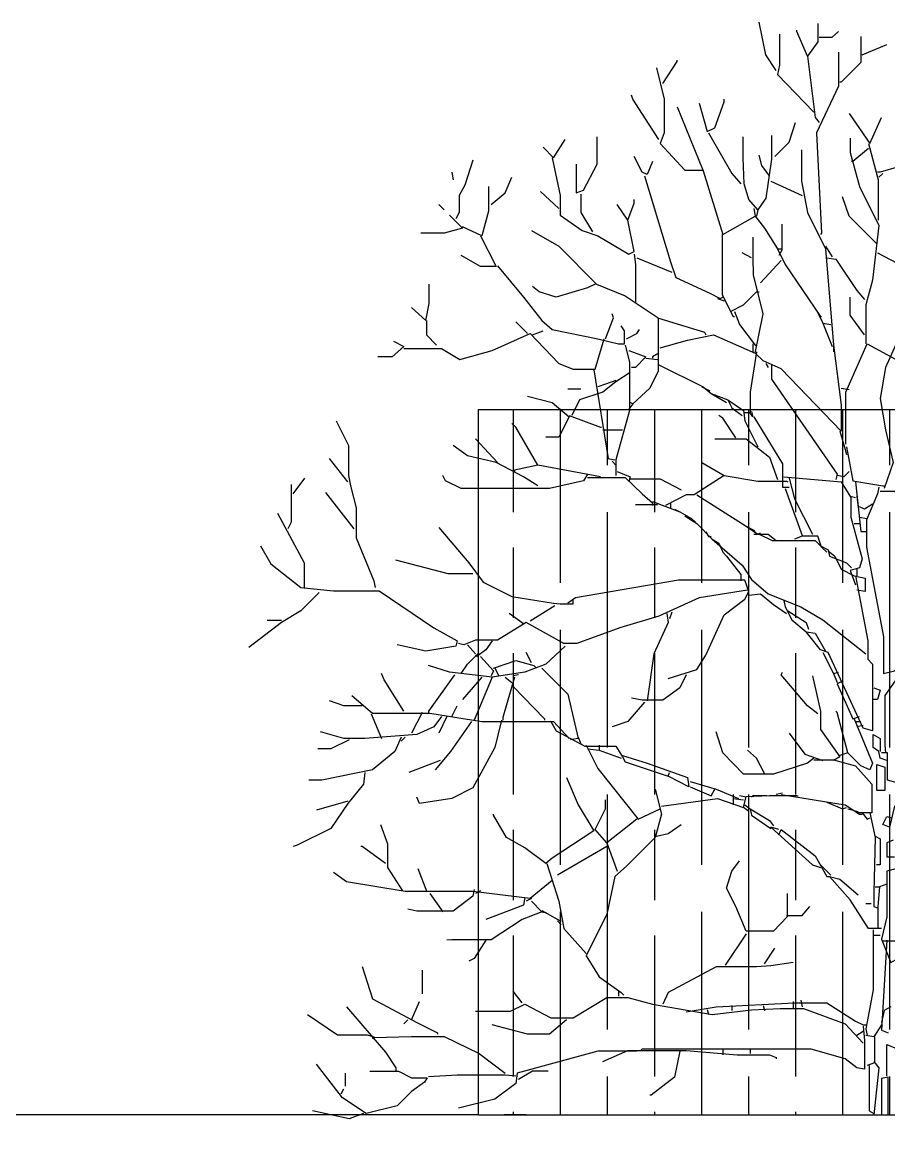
# Model space of a CAD drawing. Header units: centimetres. Extents: x -3096 to 13885, y -3131 to 5891.
# Drawn here: x 12891.1 to 13259.6, y 4264.7 to 4738.5 of the extents above; entities that cross this region are included whole.
import ezdxf

# ---------------------------------------------------------------- set-up
doc = ezdxf.new("R2010")
doc.units = ezdxf.units.CM

msp = doc.modelspace()

# ---------------------------------------------------------------- hatches: boundary and pattern name
at = {"transparency": 33554508}
h = msp.add_hatch(dxfattribs=at)
h.set_pattern_fill('GOST_WOOD', color=256, scale=10)
h.set_pattern_definition([(90, (0, 110.17), (60, -4e-15), [100, -20]), (90, (20, 90.17), (60, -4e-15), [60, -15, 30, -15]), (90, (40, 60.17), (60, -4e-15), [100, -20])])
h.paths.add_polyline_path([(13646.78, 4273.92), (13646.78, 4243.92), (13607.02, 4243.92), (13607.02, 3993.92), (13646.78, 3993.92), (13646.78, 3973.92), (13851.03, 3973.92), (13851.03, 4573.92), (13085.06, 4573.92), (13085.06, 4273.92)])

# ---------------------------------------------------------------- linework, layer by layer
for p, q in [((13085.06, 4273.92), (13085.06, 4573.92)), ((13085.06, 4573.92), (13851.03, 4573.92)), ((13085.06, 4273.92), (12215.56, 4273.92))]:
    msp.add_line(p, q)
at = {"color": 84}
for points in [[(13211.69, 4718.01), (13207.26, 4724.65), (13204.49, 4738.49)], [(13229.4, 4737.94), (13229.4, 4730.19), (13224.97, 4724.1), (13220.54, 4734.62), (13220.54, 4735.17)], [(13229.96, 4732.13), (13235.49, 4732.13), (13238.26, 4734.62)], [(13213.07, 4733.51), (13213.07, 4720.22), (13212.24, 4716.35), (13227.74, 4700.29)], [(13247.67, 4732.4), (13247.67, 4721.33), (13239.37, 4713.03), (13238.81, 4713.03)], [(13248.23, 4724.65), (13258.75, 4729.08)], [(13238.26, 4725.76), (13238.26, 4711.36), (13228.85, 4691.43), (13231.06, 4648.8), (13230.51, 4648.25)], [(13163.52, 4712.47), (13169.61, 4721.88), (13169.61, 4722.44)], [(13224.97, 4724.1), (13228.3, 4698.08), (13229.96, 4695.86)], [(13160.75, 4719.12), (13164.07, 4705.83), (13164.07, 4691.43), (13162.41, 4687), (13172.93, 4675.65), (13180.68, 4675.65)], [(13161.86, 4688.66), (13150.78, 4705.83), (13150.23, 4707.49)], [(13179.02, 4704.17), (13182.34, 4691.99), (13185.66, 4693.65), (13189.54, 4704.72), (13189.54, 4705.83)], [(13169.61, 4702.51), (13180.68, 4675.38), (13188.98, 4648.25), (13202.83, 4656), (13206.7, 4651.01), (13212.24, 4642.16), (13213.9, 4642.16)], [(13211.13, 4681.47), (13217.22, 4687.56), (13219.99, 4695.86)], [(13242.69, 4699.74), (13251.55, 4687), (13256.53, 4698.08)], [(13182.89, 4691.43), (13192.86, 4674.27), (13196.74, 4669.84)], [(13112.58, 4685.34), (13117.01, 4680.91), (13121.99, 4688.66)], [(13126.7, 4678.14), (13126.7, 4665.96), (13129.74, 4667.07), (13135.56, 4678.14), (13135.56, 4689.77)], [(13209.75, 4690.33), (13209.75, 4680.36), (13207.26, 4663.75), (13203.93, 4658.77), (13200.06, 4663.2), (13198.12, 4669.84), (13197.71, 4680.91), (13197.71, 4689.77)], [(13243.24, 4689.22), (13243.24, 4683.13), (13247.12, 4668.73), (13255.42, 4652.12), (13252.66, 4628.87), (13249.89, 4618.35), (13249.89, 4601.74)], [(13251, 4687), (13255.15, 4671.5), (13255.15, 4654.34)], [(13222.48, 4684.24), (13222.48, 4670.95), (13224.97, 4657.66), (13232.72, 4642.16), (13236.05, 4601.19), (13239.37, 4575.72), (13239.37, 4564.64), (13213.9, 4591.22), (13206.15, 4594.54), (13202.83, 4597.86), (13206.15, 4614.47), (13202, 4631.08), (13201.86, 4638.28), (13201.86, 4647.14)], [(13208.92, 4673.16), (13205.59, 4677.59), (13204.49, 4682.02)], [(13251, 4684.79), (13244.35, 4679.25), (13243.8, 4679.25)], [(13082.68, 4679.81), (13079.36, 4669.29), (13076.87, 4664.86), (13076.87, 4657.66), (13075.48, 4654.89)], [(13116.45, 4680.91), (13119.78, 4664.86), (13119.78, 4656.55), (13129.19, 4649.91), (13135.83, 4647.69), (13149.12, 4639.94), (13151.34, 4641.05), (13148.57, 4654.34), (13151.34, 4661.53), (13151.34, 4663.2)], [(13159.09, 4679.25), (13156.87, 4673.72), (13154.66, 4674.82), (13151.34, 4681.47)], [(13263.73, 4677.04), (13255.98, 4674.82), (13254.87, 4674.82)], [(13073.82, 4674.82), (13074.38, 4671.5)], [(13090.43, 4660.98), (13096.52, 4665.96), (13099.29, 4672.61)], [(13155.76, 4673.16), (13166.84, 4636.62), (13169.05, 4629.98), (13183.45, 4623.33), (13187.88, 4621.12), (13188.98, 4621.67)], [(13257.09, 4674.27), (13255.42, 4672.61)], [(13089.32, 4668.73), (13089.32, 4658.21), (13086.56, 4647.69), (13078.25, 4651.57)], [(13209.47, 4670.95), (13222.76, 4664.86)], [(13119.22, 4659.32), (13111.47, 4666.52)], [(13128.64, 4665.41), (13128.64, 4657.66), (13133.62, 4649.35)], [(13254.32, 4644.37), (13242.69, 4656), (13239.92, 4664.3)], [(13068.29, 4660.98), (13070.5, 4658.77)], [(13148.57, 4654.34), (13144.14, 4660.98)], [(13202.27, 4659.32), (13202.83, 4656)], [(13203.93, 4658.77), (13203.38, 4656)], [(13072.71, 4656.55), (13078.25, 4651.01), (13070.5, 4648.8), (13060.53, 4648.8)], [(13107.6, 4649.91), (13119.22, 4643.26), (13135.28, 4627.21), (13147.46, 4622.22), (13161.58, 4612.81), (13161.58, 4590.11), (13157.98, 4582.91), (13150.78, 4576.27), (13149.67, 4576.82)], [(13214.18, 4652.68), (13214.18, 4641.6), (13212.79, 4639.39)], [(13086, 4647.69), (13092.65, 4634.68), (13086, 4634.68), (13077.7, 4639.39)], [(13188.71, 4648.25), (13188.71, 4622.78), (13192.31, 4615.58), (13197.84, 4618.35), (13203.38, 4623.89), (13204.49, 4623.89)], [(13151.34, 4639.94), (13151.89, 4635.51), (13151.89, 4619.46)], [(13201.17, 4638.28), (13197.29, 4640.5)], [(13212.24, 4642.16), (13215.56, 4635.51), (13230.51, 4613.37), (13231.06, 4613.37)], [(13232.72, 4643.26), (13235.49, 4638.83)], [(13254.87, 4640.5), (13263.18, 4636.07)], [(13093.2, 4634.96), (13104.27, 4621.67), (13112.03, 4611.7), (13116.45, 4607.83), (13135.83, 4603.95), (13144.69, 4601.74), (13147.18, 4601.74), (13147.18, 4607.28), (13145.8, 4609.49)], [(13152.44, 4638.28), (13167.39, 4632.19)], [(13213.9, 4637.17), (13205.04, 4627.76)], [(13233.28, 4638.28), (13237.15, 4637.73), (13246.01, 4624.44), (13249.33, 4620.56)], [(13056.66, 4617.24), (13062.75, 4611.7), (13064.13, 4618.9), (13064.13, 4627.21)], [(13134.73, 4627.21), (13131.4, 4625.55), (13118.12, 4621.67), (13110.92, 4623.89), (13108.15, 4626.1)], [(13186.77, 4621.12), (13189.54, 4620.01)], [(13249.33, 4605.61), (13243.24, 4613.92), (13243.24, 4621.67)], [(13192.31, 4615.58), (13193.41, 4613.37), (13193.97, 4613.37)], [(13193.97, 4615.58), (13196.18, 4610.04), (13202.83, 4601.19), (13203.38, 4601.19)], [(13063.03, 4611.7), (13063.03, 4605.61), (13067.18, 4601.19)], [(13105.93, 4606.17), (13100.95, 4611.15)], [(13139.15, 4603.95), (13142.48, 4612.81), (13141.92, 4614.47)], [(13161.3, 4612.81), (13181.23, 4606.72), (13181.79, 4605.61)], [(13229.4, 4615.03), (13231.62, 4610.6), (13235.49, 4600.63)], [(13231.62, 4610.6), (13234.94, 4610.04)], [(13053.34, 4599.8), (13069.39, 4599.8), (13077.14, 4595.09), (13090.99, 4598.97), (13107.04, 4606.17), (13119.22, 4593.43), (13125.31, 4590.94), (13134.73, 4590.94), (13138.6, 4603.95)], [(13108.15, 4605.61), (13112.58, 4607.28)], [(13148.01, 4603.95), (13152.44, 4606.17), (13153.55, 4607.83)], [(13266.5, 4610.04), (13258.19, 4591.77), (13255.98, 4578.48), (13258.19, 4565.2), (13261.52, 4551.36), (13257.64, 4540.28)], [(13048.91, 4602.85), (13053.34, 4600.63), (13048.35, 4596.2), (13042.26, 4596.2)], [(13147.46, 4601.19), (13149.4, 4593.99), (13149.4, 4573.5), (13143.58, 4552.46), (13143.58, 4545.82)], [(13162.41, 4600.08), (13174.04, 4603.4), (13185.11, 4605.61), (13202.83, 4597.86)], [(13201.72, 4601.74), (13201.72, 4598.42)], [(13236.05, 4601.19), (13236.05, 4598.42)], [(13241.31, 4559.11), (13241.31, 4581.25), (13250.44, 4601.74), (13282, 4584.58), (13283.11, 4581.81)], [(13149.12, 4598.97), (13156.32, 4596.2), (13151.89, 4591.77), (13150.23, 4591.77)], [(13161.86, 4597.86), (13159.09, 4596.2), (13159.09, 4595.65)], [(13203.38, 4598.42), (13200.61, 4581.25), (13200.61, 4572.39), (13197.84, 4572.39)], [(13156.32, 4595.65), (13161.3, 4595.09)], [(13161.86, 4592.88), (13180.68, 4583.47), (13184, 4580.7), (13191.2, 4577.93), (13192.86, 4574.61), (13197.29, 4571.29)], [(13207.26, 4593.43), (13208.36, 4591.77)], [(13209.75, 4592.88), (13209.75, 4586.79), (13237.71, 4546.37), (13237.15, 4544.16)], [(13149.67, 4589.56), (13143.58, 4585.68), (13138.05, 4581.25), (13128.08, 4577.93), (13124.76, 4571.29)], [(13134.17, 4590.67), (13140.26, 4553.02), (13143.03, 4552.46)], [(13123.1, 4582.64), (13128.64, 4582.64)], [(13143.58, 4586.24), (13139.15, 4584.58), (13135.83, 4583.47)], [(13180.13, 4583.47), (13183.45, 4581.81)], [(13239.37, 4582.91), (13242.69, 4582.36)], [(13105.93, 4579.59), (13116.45, 4576.82), (13123.65, 4570.73), (13119.22, 4562.15), (13113.69, 4562.15)], [(13184, 4580.7), (13186.77, 4579.04), (13190.65, 4576.82)], [(13191.2, 4577.93), (13197.84, 4573.5), (13198.4, 4569.07), (13203.93, 4558)], [(13150.78, 4576.27), (13149.12, 4574.06)], [(13201.17, 4572.95), (13201.72, 4570.73), (13200.61, 4572.39)], [(13024.55, 4569.07), (13029.81, 4558.55), (13029.81, 4545.82), (13030.64, 4541.39), (13033.13, 4531.98), (13033.13, 4519.24), (13040.6, 4500.97), (13041.16, 4498.2)], [(13110.36, 4550.25), (13100.95, 4566.3), (13099.29, 4567.96)], [(13123.65, 4571.29), (13136.94, 4566.3), (13137.49, 4566.3)], [(13194.52, 4561.87), (13188.98, 4570.18), (13187.32, 4571.29)], [(13202.27, 4570.73), (13214.45, 4550.8), (13214.45, 4540.84), (13217.22, 4540.84)], [(13138.05, 4565.2), (13146.35, 4565.2)], [(13238.81, 4564.64), (13241.03, 4556.89), (13241.58, 4554.68)], [(13110.36, 4541.39), (13104.27, 4545.26), (13092.65, 4551.36), (13080.47, 4554.12), (13074.38, 4558.55)], [(13093.2, 4551.36), (13083.79, 4561.32)], [(13185.66, 4561.32), (13198.95, 4561.32), (13208.92, 4553.57), (13212.24, 4544.16)], [(13241.58, 4558), (13244.35, 4543.6), (13257.09, 4541.39), (13257.64, 4541.39)], [(13029.53, 4543.05), (13021.78, 4553.02)], [(13136.94, 4545.26), (13110.36, 4550.25), (13100.4, 4548.03), (13100.4, 4547.48)], [(13141.92, 4551.91), (13143.58, 4550.25)], [(13180.13, 4551.36), (13189.54, 4545.82), (13176.8, 4537.51), (13173.48, 4537.51), (13164.62, 4533.08)], [(13006.27, 4538.07), (13011.26, 4544.71)], [(13131.4, 4546.37), (13129.74, 4543.6), (13115.35, 4540.28), (13077.7, 4540.28), (13071.05, 4543.6), (13069.95, 4545.82)], [(13131.4, 4544.99), (13147.46, 4544.99), (13154.66, 4538.07), (13159.09, 4534.19), (13159.09, 4533.08)], [(13144.14, 4547.48), (13149.67, 4545.26), (13149.12, 4543.05)], [(13149.67, 4544.43), (13162.41, 4544.43), (13171.27, 4539.73)], [(13189.54, 4545.82), (13203.93, 4543.33), (13216.11, 4543.33), (13216.67, 4543.05)], [(13215.01, 4545.26), (13239.37, 4543.05), (13243.52, 4536.41), (13243.52, 4528.1), (13248.23, 4510.38), (13247.12, 4506.51), (13243.24, 4505.4), (13245.46, 4499.31)], [(13217.22, 4544.71), (13219.44, 4535.85), (13227.19, 4520.9)], [(13242.69, 4547.48), (13240.48, 4545.26), (13237.71, 4545.82)], [(13005.44, 4541.94), (13005.44, 4525.89), (13004.06, 4523.12)], [(13215.56, 4540.28), (13222.76, 4520.35)], [(13245.46, 4543.05), (13247.67, 4522.01), (13249.89, 4522.01)], [(13255.42, 4540.84), (13254.87, 4538.07), (13250.16, 4526.99), (13250.16, 4515.37), (13257.36, 4477.16), (13257.36, 4461.66), (13262.07, 4462.77), (13273.14, 4474.12), (13279.23, 4474.12), (13277.02, 4456.12), (13268.16, 4434.53), (13264.28, 4438.96), (13263.73, 4442.28)], [(13032.3, 4523.12), (13020.12, 4538.62)], [(13159.09, 4534.74), (13170.71, 4530.32), (13175.7, 4527.55), (13177.36, 4525.89)], [(13177.91, 4537.51), (13198.95, 4524.23), (13202.27, 4522.56), (13202.83, 4522.01)], [(13243.24, 4536.96), (13245.46, 4536.41)], [(13246.01, 4536.96), (13246.57, 4531.98)], [(13255.98, 4539.17), (13262.07, 4539.17), (13274.8, 4529.21), (13279.23, 4528.1)], [(13161.3, 4533.36), (13151.89, 4533.36)], [(13166.84, 4534.19), (13166.84, 4531.98)], [(13168.5, 4531.42), (13170.71, 4530.32)], [(13252.66, 4533.64), (13249.33, 4531.42), (13247.12, 4532.53)], [(12999.63, 4529.76), (13010.98, 4508.72), (13010.98, 4498.2)], [(13172.93, 4528.65), (13177.91, 4525.33), (13184.56, 4518.69), (13197.29, 4507.62), (13201.17, 4501.53), (13208.36, 4495.43), (13222.2, 4489.9), (13231.62, 4484.36), (13249.89, 4469.97)], [(13244.91, 4525.33), (13247.12, 4525.33)], [(13247.12, 4528.1), (13250.44, 4527.55)], [(13068.29, 4523.67), (13081.02, 4508.72), (13087.11, 4500.42), (13099.29, 4494.33), (13117.01, 4491.56), (13119.78, 4491.28), (13125.31, 4491.28), (13125.31, 4493.22)], [(13181.79, 4522.01), (13182.89, 4519.8), (13184, 4519.8)], [(13198.95, 4524.23), (13203.93, 4520.9), (13205.04, 4521.46)], [(13202.27, 4520.9), (13208.36, 4520.9), (13211.69, 4518.14)], [(13204.49, 4520.9), (13210.02, 4518.14), (13228.3, 4518.14), (13230.51, 4515.92), (13233.83, 4514.26), (13234.39, 4511.49), (13241.58, 4508.72), (13243.8, 4506.51)], [(12992.43, 4515.92), (12996.86, 4508.17), (13009.6, 4498.2), (13023.44, 4496.82), (13042.82, 4496.82), (13066.07, 4481.04), (13076.04, 4475.5), (13075.48, 4473.29), (13062.75, 4471.07), (13050.57, 4473.84)], [(13184.56, 4518.69), (13187.32, 4517.03), (13188.98, 4513.15), (13190.65, 4511.49), (13196.74, 4503.74), (13196.74, 4500.97)], [(13233.28, 4513.15), (13231.06, 4515.37), (13229.4, 4520.07), (13222.76, 4520.07), (13219.44, 4518.69)], [(13233.83, 4513.71), (13236.6, 4511.49), (13239.37, 4505.95), (13244.91, 4503.19), (13249.61, 4502.08), (13249.61, 4496.54), (13246.01, 4497.1)], [(13082.68, 4504.02), (13072.16, 4504.02), (13050.01, 4509.83)], [(13245.46, 4503.19), (13250.72, 4475.5), (13250.72, 4467.75), (13252.66, 4465.54), (13252.66, 4437.3), (13248.78, 4438.41), (13233.83, 4470.52), (13230.51, 4471.63), (13224.42, 4479.38)], [(13246.01, 4505.95), (13246.01, 4503.19)], [(13199.5, 4497.1), (13179.02, 4493.77), (13161.86, 4486.02), (13145.25, 4481.04), (13126.97, 4474.4), (13121.44, 4474.4), (13105.38, 4483.25), (13093.2, 4475.78), (13083.79, 4475.78), (13078.81, 4473.84), (13076.59, 4474.4)], [(13165.73, 4459.45), (13177.91, 4463.32), (13181.79, 4469.41), (13189.54, 4486.58), (13198.4, 4493.22), (13200.06, 4496.54), (13198.4, 4501.25), (13170.16, 4501.25), (13126.42, 4493.77), (13123.1, 4491.56)], [(13017.35, 4495.99), (13009.6, 4488.24), (13001.29, 4483.25), (12987.45, 4472.73)], [(13200.06, 4494.88), (13205.04, 4495.43), (13210.58, 4491.01), (13216.11, 4487.13)], [(13215.01, 4492.67), (13215.56, 4489.9), (13218.33, 4484.36), (13224.42, 4479.38), (13228.3, 4478.82), (13232.72, 4471.07)], [(13117.56, 4490.45), (13107.04, 4483.81)], [(13167.39, 4487.68), (13166.28, 4484.91)], [(13216.67, 4488.24), (13224.42, 4483.25), (13225.53, 4480.49)], [(13001.29, 4484.08), (12995.2, 4484.08)], [(13104.27, 4482.7), (13098.18, 4487.13)], [(13165.18, 4487.13), (13165.73, 4483.25), (13159.64, 4469.97), (13156.87, 4450.03)], [(13121.99, 4473.29), (13113.69, 4465.54), (13104.83, 4462.21), (13090.99, 4460), (13072.71, 4462.21), (13063.86, 4464.98)], [(13080.47, 4473.84), (13083.79, 4469.97)], [(13090.99, 4475.5), (13088.22, 4471.63), (13084.34, 4468.86), (13083.79, 4469.41)], [(13273.14, 4473.84), (13270.37, 4469.97), (13257.92, 4452.25), (13257.92, 4431.21), (13258.19, 4427.89)], [(13077.7, 4461.66), (13080.47, 4465.54), (13084.9, 4469.97), (13086, 4469.97)], [(13086, 4468.86), (13091.54, 4462.77), (13090.43, 4460.55)], [(13107.6, 4466.09), (13105.38, 4470.52)], [(13231.62, 4470.52), (13236.05, 4461.66), (13238.26, 4462.21)], [(13091.54, 4463.88), (13100.95, 4467.2), (13108.7, 4464.98), (13109.81, 4463.88)], [(13092.09, 4463.88), (13093.75, 4460.55)], [(13112.03, 4463.88), (13123.1, 4452.8), (13127.53, 4433.98), (13124.21, 4433.42)], [(13053.34, 4445.6), (13045.03, 4458.89), (13043.92, 4461.66)], [(13074.93, 4461.11), (13063.86, 4445.6), (13063.86, 4445.05)], [(13086.56, 4460), (13078.25, 4450.59)], [(13090.99, 4460), (13083.23, 4441.73)], [(13100.4, 4460), (13095.42, 4442.84), (13095.42, 4441.73)], [(13096.52, 4460), (13099.29, 4457.79)], [(13102.06, 4461.11), (13099.84, 4460.55)], [(13173.48, 4461.11), (13170.71, 4455.57), (13163.52, 4450.31), (13154.66, 4450.31), (13150.23, 4451.14)], [(13229.4, 4444.5), (13224.97, 4447.82), (13213.9, 4461.11), (13214.45, 4462.21)], [(13227.19, 4460.55), (13230.51, 4445.6), (13230.51, 4437.85), (13238.81, 4426.23), (13236.05, 4424.57)], [(13236.05, 4461.66), (13237.71, 4457.79)], [(13099.84, 4456.12), (13113.13, 4442.28), (13113.13, 4441.73)], [(13239.92, 4458.34), (13237.71, 4457.23), (13244.35, 4442.28), (13247.12, 4443.39)], [(13253.21, 4455.57), (13255.98, 4454.46), (13254.87, 4450.59), (13252.66, 4450.59)], [(13035.62, 4447.82), (13027.87, 4447.82), (13021.78, 4450.03)], [(13031.19, 4452.25), (13040.05, 4444.77), (13064.41, 4444.77), (13086.56, 4441.18), (13117.01, 4441.18), (13123.65, 4433.98)], [(13155.76, 4449.48), (13148.57, 4441.18), (13141.92, 4438.96)], [(13061.09, 4445.05), (13056.66, 4436.19)], [(13073.82, 4443.39), (13076.04, 4447.82)], [(13244.91, 4442.28), (13252.66, 4423.46), (13251.55, 4420.69), (13247.67, 4422.35), (13242.14, 4427.89), (13237.71, 4445.05), (13237.15, 4445.6)], [(13069.39, 4443.39), (13066.07, 4438.96), (13058.87, 4435.64), (13036.73, 4433.98), (13027.87, 4433.98), (13017.9, 4436.75)], [(13039.49, 4444.5), (13043.92, 4433.98)], [(13094.86, 4441.73), (13092.09, 4430.1), (13082.68, 4412.94), (13073.82, 4408.51), (13059.98, 4406.29), (13058.87, 4409.06)], [(13082.13, 4441.18), (13073.27, 4428.44), (13066.62, 4420.69)], [(13071.61, 4443.39), (13068.29, 4436.19)], [(13115.9, 4441.18), (13118.12, 4437.3), (13130.3, 4430.66), (13143.58, 4430.66), (13146.35, 4426.23), (13147.46, 4424.01), (13165.73, 4417.92), (13166.28, 4419.58)], [(13245.46, 4441.18), (13247.67, 4441.18)], [(13227.74, 4425.67), (13224.97, 4423.46), (13210.58, 4418.75), (13197.84, 4418.75), (13188.98, 4427.89), (13186.22, 4436.75)], [(13217.22, 4436.19), (13223.87, 4427.33), (13231.62, 4424.57)], [(13248.78, 4439.51), (13246.01, 4438.96)], [(13258.75, 4424.57), (13255.98, 4425.67), (13255.42, 4428.44), (13252.93, 4430.1), (13252.93, 4435.64), (13255.98, 4433.98), (13255.98, 4428.44)], [(13052.23, 4434.53), (13049.46, 4428.44), (13040.05, 4420.69), (13018.46, 4416.26), (13012.92, 4416.26)], [(13030.08, 4433.42), (13022.33, 4429.55), (13016.79, 4429.55)], [(13053.89, 4434.53), (13052.23, 4432.87)], [(13127.53, 4434.53), (13128.64, 4431.76)], [(13130.85, 4431.21), (13135.83, 4421.24), (13153, 4399.65), (13162.41, 4404.08)], [(13136.39, 4431.21), (13136.39, 4428.99)], [(13267.61, 4434.53), (13263.18, 4415.15), (13259.02, 4416.26), (13259.02, 4427.89), (13256.53, 4427.89)], [(13131.4, 4429.55), (13136.39, 4428.99), (13145.8, 4425.67)], [(13146.35, 4426.78), (13156.87, 4423.46), (13174.04, 4417.37), (13174.59, 4413.49), (13165.73, 4417.92)], [(13206.7, 4419.03), (13203.38, 4425.67), (13199.5, 4428.99)], [(13242.14, 4427.89), (13238.81, 4426.78)], [(13068.84, 4424.57), (13055.55, 4419.58)], [(13227.74, 4424.84), (13236.05, 4424.84), (13245.46, 4422.35), (13252.38, 4414.6), (13252.38, 4402.42), (13246.01, 4402.42)], [(13254.59, 4422.9), (13257.92, 4421.8), (13257.92, 4411.83), (13254.59, 4411.83), (13254.59, 4422.9)], [(13036.73, 4419.58), (13036.17, 4414.6), (13029.53, 4406.29), (13022.33, 4395.77), (13007.94, 4388.58), (13006.27, 4388.02)], [(13122.54, 4417.37), (13127.53, 4405.74), (13134.17, 4394.67), (13116.45, 4383.04), (13113.69, 4380.83), (13104.83, 4387.47), (13097.08, 4391.9), (13091.54, 4401.31), (13091.54, 4401.86)], [(13160.19, 4412.38), (13162.96, 4401.86), (13160.19, 4391.9), (13148.01, 4379.72), (13143.03, 4375.29), (13139.71, 4359.23), (13130.85, 4341.52), (13136.39, 4332.66), (13145.8, 4326.01), (13146.91, 4324.91)], [(13175.14, 4415.71), (13186.22, 4412.38), (13195.63, 4408.51)], [(13175.14, 4413.49), (13184, 4409.62), (13185.66, 4412.38)], [(13029.53, 4407.4), (13016.24, 4403.53)], [(13152.44, 4399.65), (13139.71, 4389.68), (13134.73, 4395.22), (13139.15, 4404.08), (13139.15, 4407.96)], [(13162.96, 4405.19), (13186.77, 4408.51), (13197.84, 4404.63)], [(13193.41, 4410.17), (13193.41, 4405.74)], [(13193.41, 4408.51), (13197.84, 4407.96)], [(13198.95, 4409.06), (13196.18, 4409.62)], [(13200.06, 4402.97), (13197.84, 4404.63), (13198.95, 4409.34), (13208.92, 4409.75), (13220.54, 4409.75), (13221.1, 4409.62)], [(13207.81, 4409.62), (13201.72, 4409.62), (13201.17, 4409.06)], [(13214.45, 4410.72), (13211.69, 4410.17)], [(13213.9, 4410.17), (13241.03, 4405.74), (13247.12, 4401.86), (13248.23, 4401.86)], [(13233.28, 4406.85), (13239.92, 4404.08), (13241.58, 4404.63)], [(13198.4, 4405.74), (13200.61, 4404.08), (13201.17, 4401.31), (13209.47, 4395.77)], [(13200.61, 4404.08), (13208.92, 4399.1), (13210.58, 4396.88)], [(13242.14, 4404.08), (13246.57, 4402.97)], [(13248.23, 4402.42), (13250.44, 4399.65), (13251.55, 4400.2)], [(13251.55, 4402.42), (13253.76, 4391.9), (13253.21, 4368.64), (13253.21, 4362.55), (13254.87, 4362)], [(13264.84, 4406.29), (13262.07, 4405.19), (13259.85, 4396.33), (13257.09, 4397.44), (13258.75, 4400.76), (13260.96, 4400.2)], [(13043.37, 4397.44), (13046.42, 4389.13), (13046.42, 4379.16), (13052.78, 4369.2)], [(13160.75, 4392.45), (13165.73, 4393.56), (13171.27, 4397.44)], [(13212.79, 4395.22), (13209.47, 4396.33), (13227.19, 4380.27), (13230.51, 4379.16)], [(13212.79, 4393.01), (13213.9, 4395.22), (13228.3, 4384.15), (13233.28, 4375.29), (13234.39, 4375.29)], [(13253.76, 4392.45), (13255.98, 4391.35), (13255.98, 4380.27), (13254.32, 4380.27)], [(13045.59, 4380.83), (13035.62, 4388.02), (13035.07, 4388.02)], [(13139.71, 4388.02), (13118.67, 4375.84)], [(13139.71, 4389.68), (13144.14, 4377.5)], [(13261.52, 4390.79), (13258.75, 4389.68), (13258.75, 4383.59), (13262.07, 4383.59)], [(13063.3, 4368.64), (13059.43, 4378.61)], [(13114.24, 4380.83), (13119.22, 4364.77), (13121.44, 4353.14), (13130.85, 4342.62)], [(13216.39, 4368.09), (13216.39, 4358.13), (13210.58, 4352.04), (13198.95, 4352.04), (13194.52, 4362.55), (13190.65, 4370.31), (13192.86, 4377.5), (13196.18, 4381.93)], [(13230.51, 4380.27), (13234.94, 4375.84)], [(13262.62, 4378.61), (13258.75, 4377.5), (13258.75, 4358.13), (13256.53, 4348.71), (13260.41, 4338.75), (13263.45, 4340.41), (13263.45, 4348.71), (13266.5, 4350.93)], [(13116.45, 4373.63), (13107.04, 4365.88), (13082.68, 4368.92), (13053.89, 4368.92), (13028.98, 4373.07), (13023.44, 4376.95)], [(13256.53, 4353.14), (13251, 4353.14), (13243.24, 4365.32), (13234.39, 4375.29), (13238.81, 4374.18), (13246.57, 4367.54)], [(13083.23, 4369.75), (13082.68, 4366.98), (13074.38, 4360.62), (13058.87, 4360.62), (13055, 4361.45)], [(13086, 4369.2), (13083.79, 4368.09)], [(13253.76, 4370.86), (13255.98, 4370.86)], [(13258.75, 4371.97), (13255.7, 4370.86), (13255.01, 4362.55), (13255.01, 4353.14)], [(13064.41, 4368.09), (13069.95, 4360.34)], [(13107.6, 4364.77), (13112.03, 4360.34), (13103.72, 4357.02), (13090.43, 4348.44), (13073.82, 4348.44), (13071.61, 4348.16)], [(13104.83, 4366.43), (13104.27, 4363.11), (13088.22, 4357.02)], [(13107.6, 4365.88), (13105.38, 4364.77)], [(13112.03, 4360.89), (13119.78, 4356.46), (13120.33, 4356.46)], [(13112.03, 4360.34), (13114.24, 4359.79)], [(13216.11, 4358.68), (13222.76, 4358.68), (13226.08, 4362.55)], [(13252.1, 4363.66), (13249.89, 4363.66)], [(13118.67, 4356.46), (13120.33, 4354.8)], [(13198.95, 4350.93), (13190.09, 4337.64)], [(13252.93, 4352.59), (13252.93, 4327.12), (13249.89, 4310.51), (13250.44, 4307.74)], [(13253.21, 4350.37), (13255.98, 4350.37)], [(13088.22, 4348.16), (13083.23, 4340.41), (13081.02, 4339.3)], [(13258.75, 4348.16), (13256.53, 4309.96), (13259.3, 4308.85)], [(13257.09, 4347.88), (13262.62, 4347.88), (13263.18, 4346.5)], [(13206.7, 4338.19), (13211.13, 4344.84)], [(13035.62, 4337.09), (13040.05, 4323.24), (13058.87, 4313.28), (13067.73, 4308.85), (13067.73, 4308.3)], [(13218.88, 4338.75), (13209.47, 4337.36), (13203.38, 4336.95), (13186.22, 4336.95), (13165.73, 4326.01), (13163.52, 4321.03)], [(13061.09, 4335.43), (13061.09, 4325.46)], [(13103.72, 4321.58), (13099.84, 4326.57)], [(13144.69, 4326.57), (13144.69, 4324.35)], [(13056.66, 4314.39), (13059.98, 4322.14)], [(13083.79, 4317.98), (13098.74, 4317.98), (13104.83, 4321.03), (13115.9, 4315.22), (13125.31, 4315.22), (13139.71, 4323.8), (13148.57, 4323.8), (13159.09, 4321.03), (13184.56, 4316.6), (13201.17, 4318.54), (13213.35, 4319.23), (13223.31, 4319.23), (13241.03, 4312.72), (13248.78, 4304.42)], [(13173.48, 4317.71), (13186.22, 4319.92), (13219.44, 4321.58), (13233.28, 4321.58), (13245.46, 4313.83), (13248.78, 4312.17), (13249.89, 4312.17)], [(13218.88, 4322.14), (13218.88, 4319.37)], [(13222.2, 4322.69), (13222.76, 4319.92)], [(13028.98, 4319.92), (13045.59, 4300.54), (13050.01, 4293.9), (13050.01, 4292.79)], [(13182.34, 4318.81), (13182.89, 4316.6)], [(13192.86, 4320.48), (13192.86, 4318.26)], [(13206.15, 4320.48), (13206.7, 4318.26)], [(13260.41, 4319.92), (13257.64, 4318.26), (13256.53, 4313.28)], [(13012.37, 4316.6), (13025.1, 4308.02), (13037.83, 4308.02), (13040.6, 4307.19), (13040.05, 4306.08)], [(13055, 4314.39), (13053.34, 4312.72)], [(13122.54, 4314.39), (13115.35, 4308.3), (13105.93, 4308.3), (13090.99, 4312.17)], [(13256.53, 4312.17), (13253.21, 4307.19), (13249.89, 4307.74)], [(13040.6, 4306.91), (13056.66, 4307.33), (13070.5, 4307.33), (13085.45, 4299.99), (13096.52, 4291.69)], [(13248.78, 4311.62), (13249.33, 4305.53), (13249.33, 4293.35), (13246.01, 4293.9), (13241.03, 4297.78), (13226.63, 4301.93), (13154.66, 4301.93), (13154.1, 4301.65)], [(13248.78, 4309.4), (13246.01, 4307.74)], [(13253.49, 4307.19), (13253.49, 4296.11), (13250.44, 4295.01)], [(13258.75, 4290.58), (13258.75, 4303.87), (13262.9, 4302.21), (13262.9, 4273.92), (13264.37, 4273.92)], [(13152.44, 4301.1), (13135.83, 4301.1), (13101.51, 4291.69), (13100.95, 4287.26), (13092.09, 4280.61), (13076.59, 4276.74)], [(13138.05, 4296.67), (13148.57, 4301.37), (13173.48, 4301.37), (13195.08, 4299.44), (13208.92, 4299.44), (13211.69, 4298.33), (13211.69, 4297.78)], [(13170.71, 4301.1), (13168.5, 4290.02), (13158.53, 4282.27), (13157.98, 4282.27)], [(13188.98, 4301.65), (13188.98, 4299.44)], [(13200.61, 4302.21), (13200.61, 4299.99)], [(13038.94, 4292.52), (13051.12, 4292.52), (13056.66, 4289.75), (13063.3, 4289.75), (13062.2, 4287.81), (13056.66, 4283.93), (13050.57, 4277.84), (13037.28, 4274.52), (13027.31, 4281.17), (13016.24, 4295.56)], [(13251.27, 4295.01), (13251.27, 4275.63), (13253.21, 4274.52)], [(13253.21, 4296.67), (13255.42, 4293.9), (13253.21, 4273.92), (13253.21, 4273.92)], [(13028.42, 4291.69), (13028.42, 4286.15)], [(13063.86, 4290.3), (13076.04, 4290.99), (13096.52, 4290.99), (13100.95, 4290.58)], [(13114.79, 4292.52), (13108.15, 4292.52), (13102.06, 4288.92)], [(13259.3, 4273.92), (13259.3, 4290.02), (13256.53, 4289.47), (13256.53, 4286.7), (13256.53, 4273.92)], [(13026.76, 4282.83), (13027.87, 4285.04)], [(13036.17, 4274.52), (13030.08, 4272.31), (13014.58, 4275.63)], [(13105.38, 4273.97), (13095.97, 4273.97)]]:
    msp.add_lwpolyline(points, dxfattribs=at)
msp.add_lwpolyline([(13085.06, 4273.92), (13646.78, 4273.92), (13646.78, 4243.92), (13085.06, 4243.92)])

doc.saveas('drawing.dxf')
